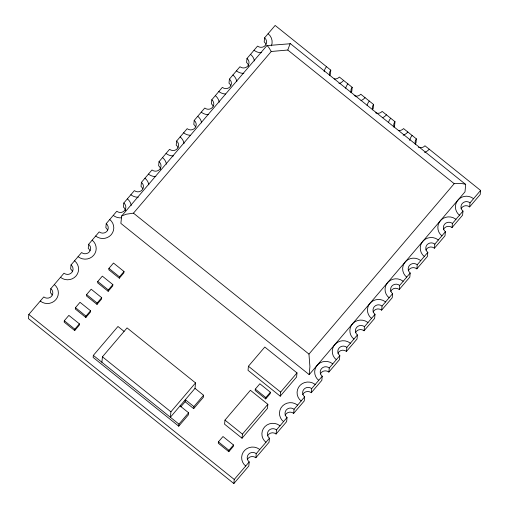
<?xml version="1.0" encoding="UTF-8"?>
<svg xmlns="http://www.w3.org/2000/svg" width="509" height="509" viewBox="0 0 509 509"><rect width="100%" height="100%" fill="white"/><g stroke="black" fill="none" stroke-linecap="round" stroke-linejoin="round"><path stroke-width="0.76" d="M290.213 43.742L266.875 45.613L121.696 215.962L120.862 223.387L309.192 374.643L464.997 191.836L465.697 184.684L465.353 184.188L290.175 43.494L287.789 50.028L271.246 51.492L133.466 213.156L126.302 214.206L121.696 215.962M329.622 75.408A5.542 5.37 5.6 0 1 330.386 74.225L330.786 70.134L275.146 25.45L264.591 37.838A5.542 5.37 5.6 0 1 265.354 45.403A5.542 5.37 5.6 0 1 257.554 46.096L246.999 58.478A5.542 5.37 5.6 0 1 247.756 66.049A5.542 5.37 5.6 0 1 239.955 66.736L229.4 79.124A5.542 5.37 5.6 0 1 230.163 86.689A5.542 5.37 5.6 0 1 222.363 87.383L211.808 99.77A5.542 5.37 5.6 0 1 212.565 107.335A5.542 5.37 5.6 0 1 204.764 108.029L194.209 120.417A5.542 5.37 5.6 0 1 194.972 127.982A5.542 5.37 5.6 0 1 187.172 128.669L176.617 141.057A5.542 5.37 5.6 0 1 177.374 148.622A5.542 5.37 5.6 0 1 169.58 149.315L159.018 161.703A5.542 5.37 5.6 0 1 159.781 169.268A5.542 5.37 5.6 0 1 151.981 169.961L141.426 182.349A5.542 5.37 5.6 0 1 142.189 189.914A5.542 5.37 5.6 0 1 134.389 190.601L123.827 202.989A5.542 5.37 5.6 0 1 124.59 210.554A5.542 5.37 5.6 0 1 116.79 211.248L106.235 223.636A5.542 5.37 5.6 0 1 106.998 231.201A5.542 5.37 5.6 0 1 99.198 231.894L88.642 244.282A5.542 5.37 5.6 0 1 89.399 251.847A5.542 5.37 5.6 0 1 81.599 252.54L71.044 264.922A5.542 5.37 5.6 0 1 71.807 272.493A5.542 5.37 5.6 0 1 64.007 273.18L50.811 288.667A5.542 5.37 5.6 0 1 51.574 296.232A5.542 5.37 5.6 0 1 43.774 296.925L28.816 314.473L28.415 318.558L233.854 483.55L248.806 466.002L249.206 461.917A5.542 5.37 5.6 0 1 248.449 454.346A5.542 5.37 5.6 0 1 256.25 453.659L269.446 438.173A5.542 5.37 5.6 0 1 268.682 430.608A5.542 5.37 5.6 0 1 276.482 429.914L287.038 417.533A5.542 5.37 5.6 0 1 286.274 409.961A5.542 5.37 5.6 0 1 294.075 409.274L304.637 396.886A5.542 5.37 5.6 0 1 303.873 389.321A5.542 5.37 5.6 0 1 311.673 388.628L322.229 376.24A5.542 5.37 5.6 0 1 321.465 368.675A5.542 5.37 5.6 0 1 329.266 367.982L339.821 355.594A5.542 5.37 5.6 0 1 339.064 348.029A5.542 5.37 5.6 0 1 346.864 347.342L357.42 334.954A5.542 5.37 5.6 0 1 356.656 327.389A5.542 5.37 5.6 0 1 364.457 326.695L375.012 314.308A5.542 5.37 5.6 0 1 374.255 306.742A5.542 5.37 5.6 0 1 382.049 306.049L392.611 293.661A5.542 5.37 5.6 0 1 391.847 286.096A5.542 5.37 5.6 0 1 399.648 285.409L410.203 273.021A5.542 5.37 5.6 0 1 409.446 265.456A5.542 5.37 5.6 0 1 417.24 264.763L427.802 252.375A5.542 5.37 5.6 0 1 427.038 244.81A5.542 5.37 5.6 0 1 434.839 244.116L445.394 231.729A5.542 5.37 5.6 0 1 444.631 224.164A5.542 5.37 5.6 0 1 452.431 223.47L462.986 211.089A5.542 5.37 5.6 0 1 462.229 203.517A5.542 5.37 5.6 0 1 470.03 202.83L480.585 190.442L424.945 145.759A5.542 5.37 5.6 0 1 418.373 147.196M50.811 288.667L50.41 292.751A5.542 5.37 5.6 0 1 52.077 295.023M64.306 320.746L64.172 322.108L74.702 330.564L79.258 325.219L79.391 323.851L68.861 315.395L64.306 320.746L74.836 329.202L74.702 330.564M71.044 264.922L70.643 269.013A5.542 5.37 5.6 0 1 72.31 271.284M75.459 307.659L75.326 309.02L85.856 317.476L90.411 312.125L90.545 310.764L80.021 302.308L75.459 307.659L85.989 316.114L85.856 317.476M88.642 244.282L88.242 248.367A5.542 5.37 5.6 0 1 89.908 250.638M86.619 294.571L86.485 295.933L97.009 304.388L101.571 299.037L101.705 297.676L91.175 289.22L86.619 294.571L97.143 303.027L97.009 304.388M97.773 281.477L97.639 282.845L108.169 291.301L112.724 285.95L112.858 284.588L102.328 276.132L97.773 281.477L108.302 289.933L108.169 291.301M124.081 331.397L117.967 326.485L93.338 355.39L93.134 357.433L178.735 426.179L188.413 414.822L188.61 412.78L180.052 405.908M106.235 223.636L105.834 227.72A5.542 5.37 5.6 0 1 107.501 229.992M108.926 268.389L108.792 269.751L119.322 278.207L123.878 272.862L124.011 271.501L113.482 263.045L108.926 268.389L119.456 276.845L119.322 278.207M101.895 362.262L102.43 356.815L127.059 327.911L195.539 382.908L195.004 388.361L170.375 417.259L170.909 411.813L195.539 382.908M123.827 202.989L123.426 207.08A5.542 5.37 5.6 0 1 125.424 210.72M141.426 182.349L141.025 186.434A5.542 5.37 5.6 0 1 142.692 188.705M159.018 161.703L158.617 165.788A5.542 5.37 5.6 0 1 160.615 169.427M176.617 141.057L176.216 145.148A5.542 5.37 5.6 0 1 177.883 147.419M194.209 120.417L193.808 124.501A5.542 5.37 5.6 0 1 195.475 126.773M178.735 426.179L178.933 424.137L188.61 412.78M211.808 99.77L211.407 103.855A5.542 5.37 5.6 0 1 213.074 106.127M185.13 401.754L185.327 399.711L193.891 406.589L193.687 408.632L185.13 401.754L180.81 406.825M229.4 79.124L228.999 83.215A5.542 5.37 5.6 0 1 230.666 85.487M195.004 388.361L203.568 395.232L203.365 397.274L193.687 408.632M246.999 58.478L246.598 62.569A5.542 5.37 5.6 0 1 248.589 66.208M218.418 441.876L218.285 443.237L228.815 451.693L233.37 446.348L233.504 444.987L222.974 436.531L218.418 441.876L228.948 450.331L228.815 451.693M224.978 420.11L224.577 424.194L242.036 438.217L267.46 408.39L267.861 404.305L250.403 390.276L224.978 420.11L242.437 434.132L242.036 438.217M264.591 37.838L264.19 41.923A5.542 5.37 5.6 0 1 265.857 44.194M233.854 483.55L234.255 479.465L249.206 461.917M248.43 366.238L248.029 370.329L280.23 396.187L296.594 376.991L296.995 372.9L264.795 347.043L248.43 366.238L280.631 392.102L280.23 396.187M255.302 389.118L255.168 390.479L265.698 398.935L270.254 393.591L270.387 392.229L259.857 383.773L255.302 389.118L265.832 397.574L265.698 398.935M247.285 459.621A5.542 5.37 5.6 0 1 255.849 457.744L256.25 453.659M269.446 438.173L269.045 442.264L255.849 457.744M267.518 435.882A5.542 5.37 5.6 0 1 276.082 434.005L276.482 429.914M287.038 417.533L286.637 421.617L276.082 434.005M285.11 415.236A5.542 5.37 5.6 0 1 293.674 413.359L294.075 409.274M304.637 396.886L304.236 400.971L293.674 413.359M309.192 374.643L309.905 366.569L308.957 354.092L133.466 213.156M302.709 394.59A5.542 5.37 5.6 0 1 311.273 392.713L311.673 388.628M322.229 376.24L321.828 380.331L311.273 392.713M334.159 78.87A5.542 5.37 5.6 0 0 339.344 77.012L352.183 87.319L351.783 91.41A5.542 5.37 5.6 0 0 351.019 92.593M320.301 373.95A5.542 5.37 5.6 0 1 328.865 372.073L329.266 367.982M339.821 355.594L339.42 359.685L328.865 372.073M337.9 353.303A5.542 5.37 5.6 0 1 346.464 351.426L346.864 347.342M354.175 95.635A5.542 5.37 5.6 0 0 360.747 94.197L373.587 104.51L373.186 108.595A5.542 5.37 5.6 0 0 372.423 109.785M357.42 334.954L357.019 339.039L346.464 351.426M355.492 332.657A5.542 5.37 5.6 0 1 364.056 330.78L364.457 326.695M375.012 314.308L374.611 318.399L364.056 330.78M375.572 112.826A5.542 5.37 5.6 0 0 382.144 111.382L394.984 121.696L394.583 125.78A5.542 5.37 5.6 0 0 393.82 126.97M373.084 312.017A5.542 5.37 5.6 0 1 381.648 310.14L382.049 306.049M392.611 293.661L392.21 297.752L381.648 310.14M390.683 291.371A5.542 5.37 5.6 0 1 399.247 289.494L399.648 285.409M398.356 130.425A5.542 5.37 5.6 0 0 403.548 128.567L416.387 138.881L415.987 142.972A5.542 5.37 5.6 0 0 415.217 144.155M410.203 273.021L409.802 277.106L399.247 289.494M408.275 270.724A5.542 5.37 5.6 0 1 416.839 268.847L417.24 264.763M427.802 252.375L427.401 256.46L416.839 268.847M425.874 250.084A5.542 5.37 5.6 0 1 434.438 248.207L434.839 244.116M445.394 231.729L444.993 235.82L434.438 248.207M443.466 229.438A5.542 5.37 5.6 0 1 452.03 227.561L452.431 223.47M462.986 211.089L462.586 215.173L452.03 227.561M461.065 208.792A5.542 5.37 5.6 0 1 469.629 206.915L470.03 202.83M480.585 190.442L480.184 194.527L469.629 206.915M74.836 329.202L79.391 323.851M85.989 316.114L90.545 310.764M97.143 303.027L101.705 297.676M108.302 289.933L112.858 284.588M119.456 276.845L124.011 271.501M193.891 406.589L203.568 395.232M265.832 397.574L270.387 392.229M308.957 354.092L454.2 183.673L461.281 183.469L465.353 184.188M242.437 434.132L267.861 404.305M228.948 450.331L233.504 444.987M280.631 392.102L296.995 372.9M267.009 45.549L268.631 47.216L271.246 51.492M287.789 50.028L454.2 183.673M102.43 356.815L170.909 411.813M93.338 355.39L178.933 424.137M28.816 314.473L234.255 479.465M473.51 198.745L473.096 198.357A11.083 10.74 5.6 0 0 462.083 197.078L459.602 198.51L457.597 200.521A11.083 10.74 5.6 0 0 457.839 213.602L459.506 215.173M455.911 219.392L455.498 218.997A11.083 10.74 5.6 0 0 440.934 220.098A11.083 10.74 5.6 0 0 440.247 234.248L441.914 235.813M438.319 240.032L437.905 239.644A11.083 10.74 5.6 0 0 423.342 240.738A11.083 10.74 5.6 0 0 422.648 254.888L424.315 256.46M420.72 260.678L420.307 260.29A11.083 10.74 5.6 0 0 405.743 261.384A11.083 10.74 5.6 0 0 405.056 275.534L406.723 277.106M403.128 281.324L402.714 280.93A11.083 10.74 5.6 0 0 388.151 282.031A11.083 10.74 5.6 0 0 387.457 296.181L389.13 297.746M385.529 301.964L385.116 301.576A11.083 10.74 5.6 0 0 370.558 302.677A11.083 10.74 5.6 0 0 369.865 316.821L371.532 318.392M367.937 322.611L367.523 322.222A11.083 10.74 5.6 0 0 352.96 323.317A11.083 10.74 5.6 0 0 352.273 337.467L353.94 339.039M350.345 343.257L349.925 342.862A11.083 10.74 5.6 0 0 335.367 343.963A11.083 10.74 5.6 0 0 334.674 358.113L336.341 359.678M332.746 363.897L332.332 363.509A11.083 10.74 5.6 0 0 317.769 364.609A11.083 10.74 5.6 0 0 317.082 378.753L318.749 380.325M315.154 384.543L314.74 384.155A11.083 10.74 5.6 0 0 300.176 385.249A11.083 10.74 5.6 0 0 299.483 399.4L301.15 400.971M297.555 405.189L297.141 404.795A11.083 10.74 5.6 0 0 282.578 405.896A11.083 10.74 5.6 0 0 281.891 420.046L283.558 421.611M279.963 425.829L279.549 425.441A11.083 10.74 5.6 0 0 264.985 426.542A11.083 10.74 5.6 0 0 264.292 440.686L265.965 442.257M259.73 449.574L259.31 449.186A11.083 10.74 5.6 0 0 244.753 450.28A11.083 10.74 5.6 0 0 244.059 464.431L245.726 465.996M343.626 80.447A11.083 10.74 5.6 0 1 338.962 83.654M324.138 71.75A11.083 10.74 5.6 0 1 326.504 66.698M329.877 75.427A5.542 5.37 5.6 0 1 330.786 70.134M351.28 92.619A5.542 5.37 5.6 0 1 352.183 87.319M372.677 109.804A5.542 5.37 5.6 0 1 373.587 104.51M394.081 126.989A5.542 5.37 5.6 0 1 394.984 121.696M415.478 144.174A5.542 5.37 5.6 0 1 416.387 138.881M429.227 149.194A11.083 10.74 5.6 0 1 424.557 152.401M409.732 140.497A11.083 10.74 5.6 0 1 412.105 135.445M54.329 284.537A11.083 10.74 5.6 0 1 55.85 299.667A11.083 10.74 5.6 0 1 40.256 301.054M268.109 33.709A11.083 10.74 5.6 0 1 271.437 45.823M261.429 52.707A11.083 10.74 5.6 0 1 254.036 50.226M365.029 97.633A11.083 10.74 5.6 0 1 361.027 100.578M345.675 88.248A11.083 10.74 5.6 0 1 347.908 83.883M386.426 114.818A11.083 10.74 5.6 0 1 382.424 117.764M367.078 105.433A11.083 10.74 5.6 0 1 369.305 101.068M407.824 132.009A11.083 10.74 5.6 0 1 403.16 135.216M388.475 122.624A11.083 10.74 5.6 0 1 390.708 118.26M74.562 260.793A11.083 10.74 5.6 0 1 76.083 275.929A11.083 10.74 5.6 0 1 60.488 277.31M92.161 240.153A11.083 10.74 5.6 0 1 93.681 255.283A11.083 10.74 5.6 0 1 78.081 256.663M109.753 219.506A11.083 10.74 5.6 0 1 111.274 234.636A11.083 10.74 5.6 0 1 95.679 236.023M121.39 217.82A11.083 10.74 5.6 0 1 113.272 215.377M127.352 198.86A11.083 10.74 5.6 0 1 131.246 205.445M138.263 197.218A11.083 10.74 5.6 0 1 130.87 194.731M144.944 178.22A11.083 10.74 5.6 0 1 148.844 184.805M155.856 176.572A11.083 10.74 5.6 0 1 148.463 174.091M162.536 157.574A11.083 10.74 5.6 0 1 166.437 164.159M173.454 155.926A11.083 10.74 5.6 0 1 166.061 153.444M180.135 136.927A11.083 10.74 5.6 0 1 184.035 143.513M190.321 135.279A11.083 10.74 5.6 0 1 183.654 132.798M197.727 116.287A11.083 10.74 5.6 0 1 201.628 122.873M208.639 114.64A11.083 10.74 5.6 0 1 201.246 112.158M215.326 95.641A11.083 10.74 5.6 0 1 219.22 102.226M225.506 93.993A11.083 10.74 5.6 0 1 218.845 91.512M232.918 74.995A11.083 10.74 5.6 0 1 236.819 81.58M243.83 73.353A11.083 10.74 5.6 0 1 236.437 70.866M250.517 54.355A11.083 10.74 5.6 0 1 254.411 60.94"/></g></svg>
